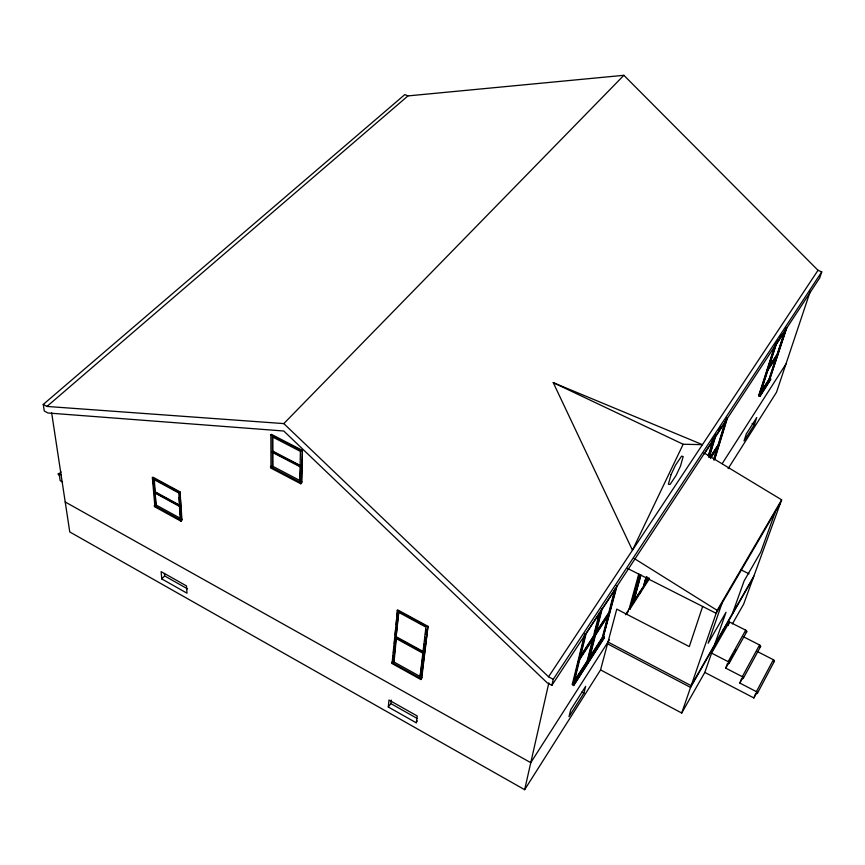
<?xml version="1.0" encoding="UTF-8"?>
<svg xmlns="http://www.w3.org/2000/svg" width="865" height="865" viewBox="0 0 865 865"><rect width="100%" height="100%" fill="white"/><g stroke="black" fill="none" stroke-linecap="round" stroke-linejoin="round"><path stroke-width="1.3" d="M302.415 450.384L301.334 482.086L299.874 481.318L300.382 451.357L272.345 436.836L272.864 436.295L272.929 466.376L272.421 466.916L270.983 466.159L270.875 434.868L271.394 434.338L302.415 450.384L301.82 482.681L300.804 483.784L270.475 467.857L271.502 465.619M299.874 481.318L300.588 468.884M300.804 483.784L301.842 481.535M393.164 655.994L392.656 661.271L391.694 663.347L420.844 679.533L421.709 678.365L427.97 626.325L397.554 609.836L392.223 661.844L393.597 662.612L394.04 662.039L396.365 637.819L405.728 642.955M388.309 707.008L388.969 700.055L417.179 715.961L416.346 722.859L388.309 707.008L390.861 703.602L391.196 700.131M393.467 652.805L394.04 646.76M394.354 643.398L394.916 637.527M395.164 634.888L395.792 628.293M396.148 624.606L396.657 619.232M396.916 616.55L397.424 611.155M393.597 662.612L398.441 612.204L425.948 627.125L419.99 677.252L421.385 678.019L427.97 626.325M396.462 636.856L423.407 651.626L422.963 652.21L396.019 637.429L398.895 611.62L405.772 615.35M419.99 677.252L421.698 665.963M422.012 663.293L422.488 659.281M422.812 656.6L423.288 652.588L422.844 653.183L395.921 638.402L396.365 637.819M423.72 648.988L424.347 643.711M424.661 641.062L425.137 637.105M425.45 634.467L426.077 629.179M420.844 679.533L421.817 677.436M51.651 412.832L69.773 531.953L524.655 789.691L548.821 682.939M551.87 685.34L553.243 679.328L821.75 271.88L818.02 270.291L623.881 75.309L407.956 95.907L404.831 94.577L43.25 404.431L44.277 410.994L47.986 412.994L283.774 431.008L547.188 682.82L551.87 685.34L819.706 277.925L821.75 271.88M584.513 634.726L572.198 684.734L573.636 685.502L604.17 638.089L604.419 637.17L603.013 636.435L607.836 617.956M584.827 633.44L585.573 633.84L573.138 684.204L579.02 658.925L579.755 659.314L593.985 637.451L593.26 637.073L579.734 657.832M579.582 656.676L584.394 637.159M573.895 683.047L586.102 633.656L600.526 611.696L587.919 661.282L587.216 660.903L593.26 637.073M573.636 685.502L604.419 637.17M579.972 656.892L593.498 636.121L599.456 612.615M592.882 640.316L587.941 659.779L589.357 660.525L589.13 661.444M595.196 631.234L597.164 623.449M597.823 620.854L599.142 615.664M588.654 660.157L601.532 609.566M587.919 661.282L589.379 659.022L602.029 609.414L616.021 588.124L603.002 637.894L602.31 637.527L608.225 614.864M583.897 693.179L585.67 686.313L570.716 709.808L569.008 716.642L583.897 693.179L581.875 692.087M595.704 632.737L608.798 612.647L614.972 588.989M609.479 611.685L615.264 589.519M524.655 789.691L600.57 669.899L616.767 609.122L689.297 646.587L702.64 606.473M638.748 574.079L629.093 609.068L629.763 609.414L649.323 578.836M629.763 609.414L639.44 574.425M649.085 577.907L632.131 604.386L640.403 574.576M632.131 604.386L633.407 602.224L640.705 574.89M633.407 602.224L640.965 575.02M643.993 584.448L645.452 579.258M633.148 602.094L643.874 585.875L646.436 576.782M643.874 585.875L646.577 576.739M644.003 585.832L647.171 577.085M708.262 455.952L713.571 438.371L714.241 438.685L708.922 456.266M708.651 455.714L712.911 441.593M708.684 456.666L714.371 437.82M708.932 457.304L715.139 436.782M709.343 456.98L715.431 436.879L726.524 420.001L725.865 419.687L718.166 444.794L710.1 457.185M713.571 459.791L717.485 447.032M714.166 458.85L717.766 447.108M718.545 444.567L725.573 421.633M714.22 460.094L726.524 420.001M714.804 459.164L727.411 418.119L726.741 417.806M769.504 378.513L770.715 379.065L770.412 379.995L759.87 396.365L758.637 395.802L775.051 345.049M759.448 394.083L769.007 379.281L769.612 379.551L785.971 329.554L776.294 344.281L760.065 394.364L759.448 394.083L767.266 369.928L776.878 355.169L777.505 355.439L767.893 370.209L767.266 369.928M767.579 368.966L777.202 354.207L777.819 354.477L768.196 369.247L767.579 368.966L774.845 346.497M759.87 396.365L770.715 379.065M769.007 379.281L776.878 355.169M777.202 354.207L784.933 330.517M754.453 424.531L756.756 417.503L746.322 433.895L744.041 440.934L754.453 424.531L752.107 423.45M810.289 291.267L776.489 392.299L728.114 468.635M600.57 669.899L681.717 713.02L717.161 610.355L781.646 499.819L704.034 452.882M722.037 603.186L708.132 643.257L726.038 612.225L714.544 644.814M681.717 713.02L704.813 672.408L711.614 653.129L729.433 621.935L745.706 630.185A1.525 0.919 30.6 0 1 746.755 631.353A1.525 0.919 30.6 0 1 746.106 632.153M722.945 630.801L723.573 629.028M728.135 625.568L729.433 621.935M732.428 613.566L744.16 580.826L760.713 552.14L775.397 511.658M781.646 499.819L743.673 604.084L732.417 623.87M760.584 646.523L743.349 678.257A1.557 0.908 30.6 0 0 742.3 676.679L725.757 668.126L727.497 663.39A1.557 0.908 31 0 0 729.195 663.228L746.733 631.742M774.38 661.26L757.459 693.211A1.568 0.897 30.2 0 0 756.41 691.654L739.845 683.058L741.64 678.387A1.557 0.908 30.6 0 0 743.349 678.246M704.813 672.408L753.88 697.947L755.729 693.341A1.568 0.897 30.2 0 0 757.459 693.211M683.166 444.264L632.456 550.226L553.243 382.644L702.434 444.653L683.166 444.264L553.243 382.644M756.41 691.654L773.364 659.714L757.059 651.388M753.88 697.947L756.388 693.222M739.845 683.058L743.035 677.198M742.3 676.679L759.557 644.976L743.273 636.683M729.195 663.228A1.557 0.908 31 0 0 728.135 661.649L745.706 630.185M725.757 668.126L728.352 663.466M729.649 661.141L733.542 654.156M734.839 651.821L736.137 649.496M753.837 576.177L691.157 685.664L607.998 642.035M753.188 577.961L690.562 687.405L607.522 643.809M780.554 502.803L716.134 613.307L627.601 568.456M648.523 578.101L645.333 583.583M609.447 639.754L530.764 762.671L65.221 501.992M625.46 614.755L630.542 606.808M722.188 463.64L785.939 364.035M626.26 614.507L628.423 611.133M639.235 594.233L641.398 590.849M575.02 680.366L587.011 661.79M590.395 656.524L601.337 639.57M758.637 395.802L760.043 393.618M761.46 391.434L769.201 379.443L786.177 327.511L786.804 327.792L769.612 379.551M603.002 637.894L617.015 586.016L616.28 585.648M760.065 394.364L759.557 395.154L776.1 344.065L775.462 343.783M573.171 682.658L587.216 660.903M602.31 637.527L588.676 658.654L589.379 659.022M596.19 632.574L608.549 613.599M710.533 457.023L717.874 445.756M595.704 634.24L609.511 613.015L608.798 612.647M710.76 457.499L718.826 445.107L718.166 444.794M609.263 613.966L595.455 635.191L594.731 634.813M710.457 458.461L718.523 446.07M712.144 440.534L713.571 438.371M716.231 434.317L714.75 436.565L715.431 436.879M718.458 430.943L721.421 426.434M776.348 342.94L778.424 339.794M779.808 337.685L781.884 334.528M704.261 453.865L714.241 438.685M553.243 679.328L548.551 676.798L818.02 270.291M416.011 722.664L417.265 720.934M161.766 578.923L161.128 571.614L186.494 585.919L186.991 593.185L161.766 578.923L164.62 575.939L164.415 573.506M43.25 404.431L46.969 406.442L283.817 423.601L623.881 75.309M154.911 500.403L155.278 504.555L154.348 506.576L180.969 521.195L181.974 520.168L180.028 491.871L152.878 477.156L152.37 477.653L154.77 505.063L156.035 505.755L154.37 480.205M180.028 491.871L181.401 519.67L180.125 518.968L180.623 518.459L156.533 505.246M180.969 521.195L181.899 519.162M179.736 505.722L179.239 506.23L154.922 492.964L155.43 492.455L178.579 505.095M180.125 518.968L178.796 492.217M62.54 481.989L60.182 480.68L59.393 475.577A1.438 0.66 45 0 1 58.15 474.042A1.438 0.66 45 0 1 59.112 473.717L61.091 471.912M46.969 406.442L407.956 95.907M775.656 344L776.294 344.281M758.94 394.873L760.173 395.435M740.71 569.689L749.058 573.819M711.614 653.129L728.135 661.649M270.875 434.868L301.896 450.925M276.368 438.112L281.049 440.534M601.283 609.036L602.029 609.414M272.929 466.376L300.382 480.778M593.498 636.121L594.223 636.499L579.993 658.373L579.258 657.984M270.464 466.7L300.825 482.638M572.425 683.815L573.863 684.593M152.37 477.653L179.52 492.38M397.089 610.409L427.526 626.92M155.43 479.534L161.268 482.713M164.772 484.605L175.292 490.314M418.368 622.195L424.099 625.298M178.287 492.726L153.743 479.405L156.035 505.755M154.262 505.56L180.904 520.179M59.112 473.717L61.328 474.95M394.04 662.039L420.422 676.668M391.78 662.417L420.952 678.603M164.62 575.939L187.521 588.86M390.861 703.602L417.363 718.555M634.229 558.487L717.161 610.355M283.817 423.601L548.551 676.798M153.224 481.026L153.57 484.984M154.121 491.363L154.359 494.12M179.163 497.418L179.52 502.608M180.006 509.55L180.363 514.643M272.345 436.836L272.421 466.916M773.364 659.714A1.535 0.908 29.8 0 1 774.413 660.882A1.535 0.908 29.8 0 1 773.743 661.649M759.557 644.976A1.535 0.919 30.2 0 1 760.605 646.144A1.535 0.919 30.2 0 1 759.946 646.934M671.067 474.636L668.375 484.238L670.094 484.432L676.127 475.393L680.463 466.159L683.199 456.547L681.566 456.179L675.489 465.219L671.067 474.636M300.652 465.651L300.133 466.203L272.378 451.735L272.897 451.195L300.652 465.651M300.642 466.246L300.123 466.797L272.378 452.33L272.897 451.789L300.642 466.246M179.704 505.203L179.196 505.722L154.878 492.445L155.386 491.947L179.704 505.203"/></g></svg>
